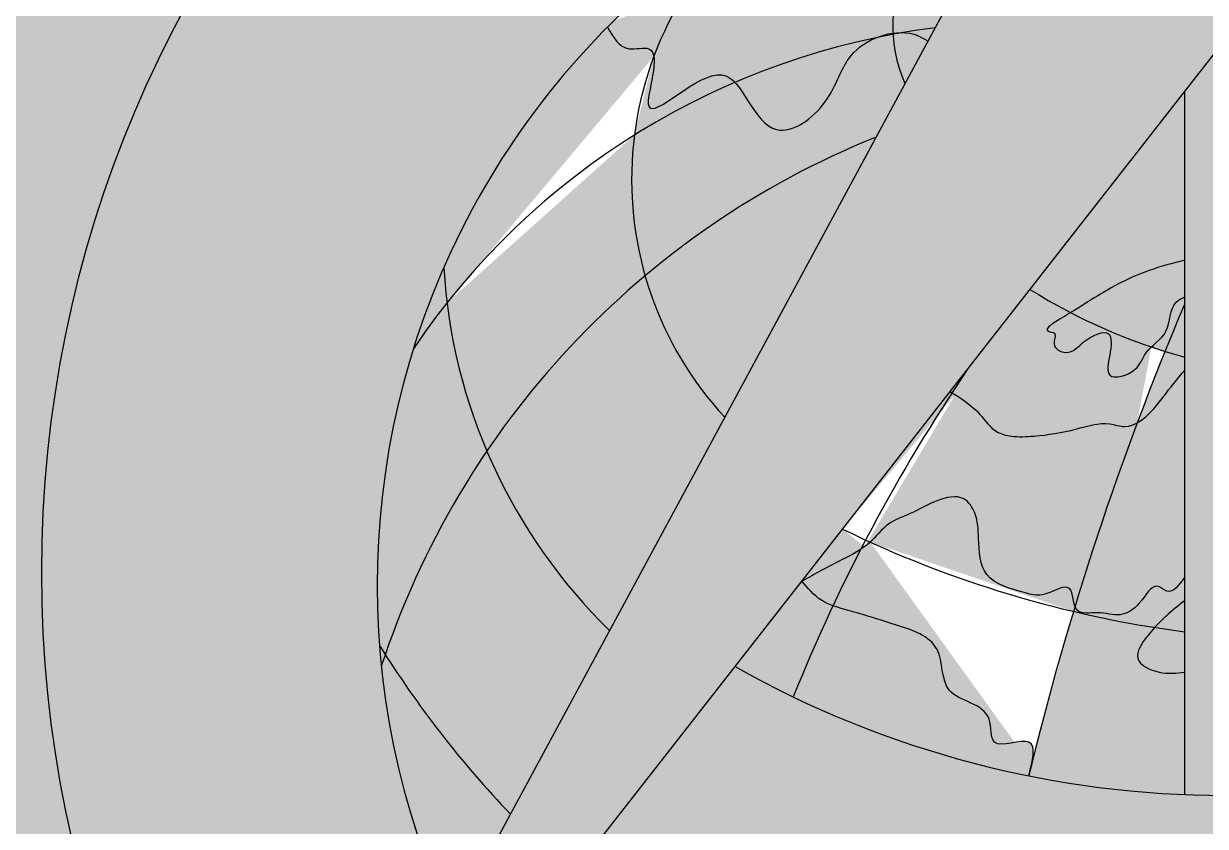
# Model space of a CAD drawing. Header units: millimetres. Extents: x -495 to 480, y 20 to 233.
# Drawn here: x 219.34 to 242.8, y 90.46 to 106.39 of the extents above; entities that cross this region are included whole.
import ezdxf

# ---------------------------------------------------------------- set-up
doc = ezdxf.new("R2010")
doc.units = ezdxf.units.MM

msp = doc.modelspace()

# ---------------------------------------------------------------- hatches: boundary and pattern name
at = {"true_color": 0xffc60a}
h = msp.add_hatch(color=40, dxfattribs=at)
h.dxf.hatch_style = 1
h.paths.add_polyline_path([(273.029, 106.173), (276.369, 107.782, 0.414214), (276.836, 109.117), (274.822, 113.298, 0.414214), (273.487, 113.765), (270.147, 112.157, -0.374844), (268.88, 112.505, 0.044099), (265.498, 116.746, -0.374844), (265.44, 118.059), (267.752, 120.957, 0.414214), (267.593, 122.363), (263.965, 125.256, 0.414214), (262.56, 125.098), (260.248, 122.199, -0.374844), (258.955, 121.964, 0.044099), (254.069, 124.317, -0.374844), (253.447, 125.475), (254.272, 129.089, 0.414214), (253.519, 130.287), (248.995, 131.319, 0.414214), (247.797, 130.567), (246.972, 126.953, -0.374844), (245.909, 126.179, 0.044099), (240.486, 126.179, -0.374844), (239.423, 126.953), (238.598, 130.567, 0.414214), (237.401, 131.319), (232.876, 130.287, 0.414214), (232.124, 129.089), (232.949, 125.475, -0.374844), (232.327, 124.317, 0.044099), (227.44, 121.964, -0.374844), (226.147, 122.199), (223.836, 125.098, 0.414214), (222.43, 125.256), (218.802, 122.363, 0.414214), (218.644, 120.957), (220.955, 118.059, -0.374844), (220.897, 116.746, 0.044099), (217.516, 112.505, -0.374844), (216.248, 112.157), (212.908, 113.765, 0.414214), (211.573, 113.298), (209.56, 109.117, 0.414214), (210.027, 107.782), (213.367, 106.173, -0.374844), (213.884, 104.965, 0.044099), (212.678, 99.678, -0.374844), (211.687, 98.813), (207.98, 98.813, 0.414214), (206.98, 97.813), (206.98, 93.173, 0.414214), (207.98, 92.173), (211.687, 92.173, -0.374844), (212.678, 91.308, 0.044099), (213.884, 86.021, -0.374844), (213.367, 84.813), (210.027, 83.204, 0.414214), (209.56, 81.869), (211.573, 77.688, 0.414214), (212.908, 77.221), (216.248, 78.829, -0.374844), (217.516, 78.481, 0.044099), (220.897, 74.24, -0.374844), (220.955, 72.927), (218.644, 70.029, 0.414214), (218.802, 68.623), (222.43, 65.73, 0.414214), (223.836, 65.888), (226.147, 68.787, -0.374844), (227.44, 69.022, 0.044099), (232.327, 66.669, -0.374844), (232.949, 65.511), (232.124, 61.897, 0.414214), (232.876, 60.699), (237.401, 59.667, 0.414214), (238.598, 60.419), (239.423, 64.033, -0.374844), (240.486, 64.807, 0.044099), (245.909, 64.807, -0.374844), (246.972, 64.033), (247.797, 60.419, 0.414214), (248.995, 59.667), (253.519, 60.699, 0.414214), (254.272, 61.897), (253.447, 65.511, -0.374844), (254.069, 66.669, 0.044099), (258.955, 69.022, -0.374844), (260.248, 68.787), (262.56, 65.888, 0.414214), (263.965, 65.73), (267.593, 68.623, 0.414214), (267.752, 70.029), (265.44, 72.927, -0.374844), (265.498, 74.24, 0.044099), (268.88, 78.481, -0.374844), (270.147, 78.829), (273.487, 77.221, 0.414214), (274.822, 77.688), (276.836, 81.869, 0.414214), (276.369, 83.204), (273.029, 84.813, -0.374844), (272.511, 86.021, 0.044099), (273.718, 91.308, -0.374844), (274.708, 92.173), (278.416, 92.173, 0.414214), (279.416, 93.173), (279.416, 97.813, 0.414214), (278.416, 98.813), (274.708, 98.813, -0.374844), (273.718, 99.678, 0.044099), (272.511, 104.965, -0.374844)])
h.paths.add_polyline_path([(266.698, 95.493, -1), (219.697, 95.493, -1)], flags=16)
h.paths.add_polyline_path([(259.514, 94.543), (260.234, 93.824, -0.012401), (259.368, 93, -0.06554), (258.263, 89.081), (262.239, 81.721), (257.526, 87.748, -0.244761), (244.001, 79.532), (244.001, 78.373, 0.373885), (245.108, 77.1), (251.734, 76.169, -0.373885), (252.841, 74.895), (252.841, 74.063), (233.554, 74.063), (233.554, 74.895, -0.373885), (234.661, 76.169), (241.287, 77.1, 0.373885), (242.394, 78.373), (242.394, 79.502, -0.246397), (228.511, 87.29), (224.156, 81.721), (227.85, 88.558, -0.504392), (239.863, 110.799), (240.607, 112.176, -0.170405), (242.05, 113.488, 0.172281), (241.287, 113.886), (234.661, 114.817, -0.373885), (233.554, 116.091), (233.554, 116.923), (252.841, 116.923), (252.841, 116.091, -0.373885), (251.734, 114.817), (245.108, 113.886, 0.172281), (244.345, 113.488, -0.170405), (245.788, 112.176), (246.641, 110.597, -0.376618)], flags=0)
h.paths.add_polyline_path([(256.51, 103.273, -0.089906), (256.438, 100.598, 0.090695), (252.093, 103.789, 0.081466), (251.859, 105.542, -0.083313)], flags=0)
h.paths.add_polyline_path([(234.62, 93.025, -0.092073), (239.449, 101.036, 0.061668), (242.003, 99.886, -0.004237), (242.394, 100.83), (242.394, 91.086, 0.020313), (244.001, 91.086), (244.001, 99.459, 0.080183), (247.631, 99.603, -0.074392), (249.355, 92.052, -0.193532)], flags=0)
h.paths.add_polyline_path([(253.971, 89.31, -0.098966), (252.935, 83.258, -0.063855), (247.985, 81.491, 0.059499), (249.309, 87.555, -0.114313), (238.44, 87.242, 0.022579), (237.786, 81.84, -0.063577), (232.988, 83.93, -0.048152), (233.442, 88.83, 0.223741)], flags=0)
h.paths.add_polyline_path([(242.056, 110.86, -1), (244.339, 110.86, -1)], flags=0)
edge = h.paths.add_edge_path(flags=0)
edge.add_spline(control_points=[(236.601, 106.205), (236.67, 106.214), (236.739, 106.218), (236.806, 106.215)], knot_values=[8.231423, 8.231423, 8.231423, 8.231423, 8.426548, 8.426548, 8.426548, 8.426548], degree=3, periodic=0)
edge.add_arc((239.277, 91.707), 14.716, 99.6677, 101.832)
edge.add_spline(control_points=[(236.26, 106.111), (236.091, 106.04), (235.589, 105.707), (235.435, 104.807), (234.305, 103.998), (233.798, 104.721), (233.557, 105.127), (233.463, 105.226)], knot_values=[3.947955, 3.947955, 3.947955, 3.947955, 4.451048, 5.588864, 6.692189, 7.498523, 7.905027, 7.905027, 7.905027, 7.905027], degree=3, periodic=0)
edge.add_arc((239.277, 91.707), 14.716, 113.2712, 122.0554)
edge.add_arc((238.369, 103.3), 6.958, 172.7342, 195.9744)
edge.add_arc((242.644, 88.328), 17.05, 130.0234, 145.8343)
edge.add_arc((238.62, 102.191), 10.956, 187.0288, 203.037, ccw=False)
edge.add_arc((239.277, 91.707), 14.716, 122.0554, 141.5907, ccw=False)
edge.add_arc((238.369, 103.3), 6.958, 159.4327, 172.7342, ccw=False)
edge.add_spline(control_points=[(231, 106.257), (231.097, 106.091), (231.269, 105.798), (231.761, 105.961), (231.842, 105.819), (231.854, 105.744)], knot_values=[0, 0, 0, 0, 0.513137, 0.902149, 1.145701, 1.145701, 1.145701, 1.145701], degree=3, periodic=0)
edge.add_arc((238.369, 103.3), 6.958, 148.2638, 159.4327, ccw=False)
edge.add_arc((237.402, 91.218), 16.502, 91.6156, 107.4579, ccw=False)
edge.add_arc((239.471, 106.357), 2.874, 151.8378, 183.0342)
at = {"true_color": 0xde0000}
h = msp.add_hatch(color=12, dxfattribs=at)
h.dxf.hatch_style = 1
h.paths.add_polyline_path([(252.841, 116.923), (252.841, 116.091, -0.373885), (251.734, 114.817), (245.108, 113.886, 0.172281), (244.345, 113.488, -0.170405), (245.788, 112.176), (246.641, 110.597, -0.376618), (259.514, 94.543), (260.234, 93.824, -0.012401), (259.368, 93, -0.06554), (258.263, 89.081), (262.239, 81.721, 0.157837), (266.698, 95.493, 0.295133)])
h.paths.add_polyline_path([(233.554, 116.923), (252.841, 116.923, 0.214635)])
h.paths.add_polyline_path([(239.863, 110.799), (240.607, 112.176, -0.170405), (242.05, 113.488, 0.172281), (241.287, 113.886), (234.661, 114.817, -0.373885), (233.554, 116.091), (233.554, 116.923, 0.295133), (219.697, 95.493, 0.157837), (224.156, 81.721), (227.85, 88.558, -0.504392)])
h.paths.add_polyline_path([(228.511, 87.29), (224.156, 81.721, 0.131185), (233.554, 74.063), (233.554, 74.895, -0.373885), (234.661, 76.169), (241.287, 77.1, 0.373885), (242.394, 78.373), (242.394, 79.502, -0.246397)])
h.paths.add_polyline_path([(262.239, 81.721), (257.526, 87.748, -0.244761), (244.001, 79.532), (244.001, 78.373, 0.373885), (245.108, 77.1), (251.734, 76.169, -0.373885), (252.841, 74.895), (252.841, 74.063, 0.131185)])
h.paths.add_polyline_path([(252.841, 74.063), (233.554, 74.063, 0.214635)])
at = {"true_color": 0xffc60a}
h = msp.add_hatch(color=40, dxfattribs=at)
h.dxf.hatch_style = 1
h.paths.add_polyline_path([(242.056, 110.86, 1), (244.339, 110.86, 1)], flags=0)
h.paths.add_polyline_path([(252.841, 116.091), (252.841, 116.923), (233.554, 116.923), (233.554, 116.091, 0.373885), (234.661, 114.817), (241.287, 113.886, -0.172281), (242.05, 113.488, -0.202915), (244.345, 113.488, -0.172281), (245.108, 113.886), (251.734, 114.817, 0.373885)])
h.paths.add_polyline_path([(243.198, 106.071), (262.239, 81.721), (245.788, 112.176, -0.124454), (246.142, 110.777, -1), (240.254, 110.777, -0.124454), (240.607, 112.176), (224.156, 81.721)])
h.paths.add_polyline_path([(246.142, 110.777, 1), (240.254, 110.777, 1)])
h.paths.add_polyline_path([(242.056, 110.86, -1), (244.339, 110.86, -1)], flags=16)
h.paths.add_polyline_path([(244.339, 110.86, 1), (242.056, 110.86, 1)], flags=16)
h.paths.add_polyline_path([(255.603, 90.207), (252.928, 93.627, -0.262833), (233.467, 93.627), (230.792, 90.207, 0.277248)], flags=17)
h.paths.add_polyline_path([(244.001, 105.043), (243.198, 106.071), (242.394, 105.043), (242.394, 91.086, 0.020313), (244.001, 91.086)], flags=17)
h.paths.add_polyline_path([(244.001, 86.78, -0.016683), (242.394, 86.78), (242.394, 78.373, -0.373885), (241.287, 77.1), (234.661, 76.169, 0.373885), (233.554, 74.895), (233.554, 74.063), (252.841, 74.063), (252.841, 74.895, 0.373885), (251.734, 76.169), (245.108, 77.1, -0.373885), (244.001, 78.373)])
h.paths.add_polyline_path([(260.234, 93.824), (257.191, 96.866, -0.035721), (255.057, 95.017), (257.12, 91.197, 0.042344)], flags=17)
at = {"true_color": 0xffcd9a}
h = msp.add_hatch(color=31, dxfattribs=at)
h.dxf.hatch_style = 1
edge = h.paths.add_edge_path()
edge.add_spline(control_points=[(230.933, 106.323), (231.047, 106.123), (231.233, 105.794), (231.762, 105.961), (231.841, 105.817), (231.853, 105.741)], knot_values=[0, 0, 0, 0, 0.606793, 0.995804, 1.239996, 1.239996, 1.239996, 1.239996], degree=3, periodic=0)
edge.add_arc((238.369, 103.3), 6.958, 148.2638, 159.458, ccw=False)
edge.add_arc((237.402, 91.218), 16.502, 107.4579, 112.5774)
edge.add_arc((242.076, 95.239), 15.717, 134.4655, 135.1504)
edge = h.paths.add_edge_path()
edge.add_arc((242.076, 95.239), 15.717, 120.7785, 134.4655)
edge.add_arc((237.402, 91.218), 16.502, 107.4579, 112.5774, ccw=False)
edge.add_arc((238.369, 103.3), 6.958, 128.5483, 148.2638, ccw=False)
edge = h.paths.add_edge_path()
edge.add_line((238.995, 109.191), (239.049, 109.29))
edge.add_arc((235.55, 92.263), 17.383, 78.3887, 89.2027)
edge.add_arc((242.076, 95.239), 15.717, 113.5669, 120.7785)
edge.add_arc((238.369, 103.3), 6.958, 128.5483, 148.2638)
edge.add_arc((237.402, 91.218), 16.502, 91.6156, 107.4579, ccw=False)
edge.add_arc((239.471, 106.357), 2.874, 99.5231, 151.8378, ccw=False)
edge = h.paths.add_edge_path()
edge.add_spline(control_points=[(236.26, 106.111), (236.369, 106.133), (236.485, 106.156), (236.602, 106.178)], knot_values=[7.998687, 7.998687, 7.998687, 7.998687, 8.325079, 8.325079, 8.325079, 8.325079], degree=3, periodic=0)
edge.add_arc((239.471, 106.357), 2.874, 151.8378, 183.5656, ccw=False)
edge.add_arc((237.402, 91.218), 16.502, 91.6156, 107.4579)
edge.add_arc((238.369, 103.3), 6.958, 148.2638, 159.458)
edge.add_spline(control_points=[(231.853, 105.741), (231.899, 105.463), (231.347, 103.935), (232.898, 105.637), (233.388, 105.306), (233.463, 105.226)], knot_values=[1.239996, 1.239996, 1.239996, 1.239996, 2.135665, 3.715074, 4.041542, 4.041542, 4.041542, 4.041542], degree=3, periodic=0)
edge.add_arc((239.277, 91.707), 14.716, 101.832, 113.2716, ccw=False)
edge = h.paths.add_edge_path()
edge.add_spline(control_points=[(233.463, 105.226), (233.557, 105.126), (233.798, 104.721), (234.305, 103.998), (235.435, 104.807), (235.589, 105.707), (236.091, 106.04), (236.26, 106.111)], knot_values=[4.041542, 4.041542, 4.041542, 4.041542, 4.448115, 5.254449, 6.357774, 7.49559, 7.998687, 7.998687, 7.998687, 7.998687], degree=3, periodic=0)
edge.add_arc((239.277, 91.707), 14.716, 101.832, 113.2716)
edge = h.paths.add_edge_path()
edge.add_spline(control_points=[(236.806, 106.215), (236.906, 106.21), (237.08, 106.174), (237.229, 106.084), (237.295, 106.044)], knot_values=[8.520202, 8.520202, 8.520202, 8.520202, 8.809855, 9.040201, 9.040201, 9.040201, 9.040201], degree=3, periodic=0)
edge.add_line((237.295, 106.044), (237.438, 106.308))
edge.add_arc((239.277, 91.707), 14.716, 97.1819, 99.6677)
edge = h.paths.add_edge_path()
edge.add_spline(control_points=[(236.602, 106.178), (236.67, 106.191), (236.741, 106.203), (236.806, 106.215)], knot_values=[8.325079, 8.325079, 8.325079, 8.325079, 8.520202, 8.520202, 8.520202, 8.520202], degree=3, periodic=0)
edge.add_arc((239.277, 91.707), 14.716, 97.1819, 99.6677, ccw=False)
edge.add_line((237.438, 106.308), (238.19, 107.701))
edge.add_arc((237.402, 91.218), 16.502, 87.2629, 91.6156)
edge.add_arc((239.471, 106.357), 2.874, 151.8378, 183.5656)
edge = h.paths.add_edge_path(flags=17)
edge.add_arc((239.471, 106.357), 2.874, 99.5231, 151.8378)
edge.add_arc((237.402, 91.218), 16.502, 87.2629, 91.6156, ccw=False)
edge.add_line((238.19, 107.701), (238.995, 109.191))
edge = h.paths.add_edge_path()
edge.add_arc((242.076, 95.239), 15.717, 98.0912, 113.5669)
edge.add_arc((235.55, 92.263), 17.383, 78.3887, 89.2027, ccw=False)
edge.add_line((239.049, 109.29), (239.863, 110.799))
at = {"true_color": 0x88cfef}
h = msp.add_hatch(color=141, dxfattribs=at)
h.dxf.hatch_style = 1
h.paths.add_polyline_path([(227.746, 100.85, -0.016057), (227.682, 101.551, 0.027417), (227.078, 99.938, -0.019212)])
edge = h.paths.add_edge_path()
edge.add_spline(control_points=[(237.295, 106.044), (237.229, 106.084), (237.08, 106.174), (236.906, 106.21), (236.806, 106.215)], knot_values=[8.520202, 8.520202, 8.520202, 8.520202, 8.750548, 9.040201, 9.040201, 9.040201, 9.040201], degree=3, periodic=0)
edge.add_arc((239.277, 91.707), 14.716, 99.6677, 100.4739)
edge.add_arc((239.471, 106.357), 2.874, 183.5656, 203.7233)
edge.add_line((236.839, 105.201), (237.295, 106.044))
edge = h.paths.add_edge_path()
edge.add_arc((239.277, 91.707), 14.716, 100.4739, 101.832)
edge.add_spline(control_points=[(236.26, 106.111), (236.091, 106.04), (235.589, 105.707), (235.435, 104.807), (234.305, 103.998), (233.798, 104.721), (233.557, 105.126), (233.463, 105.226)], knot_values=[4.041542, 4.041542, 4.041542, 4.041542, 4.544639, 5.682455, 6.785779, 7.592114, 7.998687, 7.998687, 7.998687, 7.998687], degree=3, periodic=0)
edge.add_arc((239.277, 91.707), 14.716, 113.2716, 122.0554)
edge.add_arc((238.369, 103.3), 6.958, 172.7342, 195.9744)
edge.add_arc((242.644, 88.328), 17.05, 111.9667, 130.0234, ccw=False)
edge.add_line((236.267, 104.14), (236.839, 105.201))
edge.add_arc((239.471, 106.357), 2.874, 183.5656, 203.7233, ccw=False)
h.paths.add_polyline_path([(236.267, 104.14, 0.078951), (231.68, 101.385, 0.117415), (233.261, 98.575)])
edge = h.paths.add_edge_path(flags=17)
edge.add_spline(control_points=[(233.463, 105.226), (233.388, 105.306), (232.898, 105.637), (231.347, 103.935), (231.899, 105.463), (231.853, 105.741)], knot_values=[1.239996, 1.239996, 1.239996, 1.239996, 1.566464, 3.145873, 4.041542, 4.041542, 4.041542, 4.041542], degree=3, periodic=0)
edge.add_arc((238.369, 103.3), 6.958, 159.458, 172.7342)
edge.add_arc((239.277, 91.707), 14.716, 113.2716, 122.0554, ccw=False)
edge = h.paths.add_edge_path()
edge.add_spline(control_points=[(231.853, 105.741), (231.841, 105.817), (231.762, 105.961), (231.233, 105.794), (231.047, 106.123), (230.933, 106.323)], knot_values=[0, 0, 0, 0, 0.244192, 0.633203, 1.239996, 1.239996, 1.239996, 1.239996], degree=3, periodic=0)
edge.add_arc((242.076, 95.239), 15.717, 135.1504, 156.3218)
edge.add_arc((238.62, 102.191), 10.956, 183.3492, 187.0288)
edge.add_arc((239.277, 91.707), 14.716, 122.0554, 141.5907, ccw=False)
edge.add_arc((238.369, 103.3), 6.958, 159.458, 172.7342, ccw=False)
h.paths.add_polyline_path([(231.467, 104.18, 0.085446), (227.746, 100.85, 0.069963), (228.537, 97.903, -0.069098), (231.68, 101.385, -0.101754)])
h.paths.add_polyline_path([(231.68, 101.385, 0.069098), (228.537, 97.903, 0.099425), (230.974, 94.343), (233.261, 98.575, -0.117415)])
h.paths.add_polyline_path([(228.537, 97.903, 0.07008), (226.441, 93.634, 0.084387), (227.85, 88.558), (230.974, 94.343, -0.099425)])
h.paths.add_polyline_path([(227.746, 100.85, 0.019212), (227.078, 99.938, 0.101829), (226.441, 93.634, -0.07008), (228.537, 97.903, -0.069963)])
h = msp.add_hatch(color=141, dxfattribs=at)
h.dxf.hatch_style = 1
edge = h.paths.add_edge_path()
edge.add_spline(control_points=[(240.13, 100.653), (240.344, 100.783), (240.578, 100.937), (241.142, 101.272), (241.727, 101.522), (242.156, 101.634), (242.394, 101.696)], knot_values=[0, 0, 0, 0, 0.603768, 1.22422, 1.810348, 2.545489, 2.545489, 2.545489, 2.545489], degree=3, periodic=0)
edge.add_line((242.394, 101.696), (242.394, 105.043))
edge.add_line((242.394, 105.043), (239.322, 101.115))
edge.add_arc((245.372, 110.776), 11.399, 237.9438, 242.6246)
edge = h.paths.add_edge_path()
edge.add_spline(control_points=[(241.734, 99.973), (241.693, 99.934), (241.567, 99.802), (241.471, 99.457), (240.786, 99.269), (240.917, 99.818), (240.982, 100.384), (240.37, 100.125), (240.131, 99.772), (239.719, 99.975), (239.885, 100.261), (239.507, 100.285), (239.885, 100.505), (240.092, 100.63), (240.13, 100.653)], knot_values=[2.545489, 2.545489, 2.545489, 2.545489, 2.712205, 3.096929, 3.615843, 4.013257, 4.437088, 4.91996, 5.368691, 5.653462, 5.867949, 5.993585, 6.426443, 6.534905, 6.534905, 6.534905, 6.534905], degree=3, periodic=0)
edge.add_arc((245.372, 110.776), 11.399, 237.9438, 242.6246, ccw=False)
edge.add_line((239.322, 101.115), (237.737, 99.088))
edge.add_arc((237.738, 99.049), 0.0391, 24.1358, 90.9516, ccw=False)
edge.add_spline(control_points=[(237.773, 99.065), (237.973, 98.94), (238.304, 98.726), (238.583, 98.28), (239, 98.18), (239.533, 98.203), (240.179, 98.305), (240.782, 98.511), (241.193, 98.363), (241.371, 98.42), (241.45, 98.463)], knot_values=[0.042819, 0.042819, 0.042819, 0.042819, 0.745436, 1.221771, 1.527378, 1.972308, 2.822878, 3.504252, 3.801018, 4.064328, 4.064328, 4.064328, 4.064328], degree=3, periodic=0)
edge.add_arc((297.89, 77.31), 60.274, 158.00345, 159.4547, ccw=False)
edge.add_arc((245.372, 110.776), 11.399, 251.3893, 252.8117, ccw=False)
edge = h.paths.add_edge_path()
edge.add_spline(control_points=[(241.45, 98.463), (241.56, 98.524), (241.757, 98.703), (242.029, 99.067), (242.248, 99.334), (242.394, 99.512)], knot_values=[4.064328, 4.064328, 4.064328, 4.064328, 4.433212, 4.776541, 5.461343, 5.461343, 5.461343, 5.461343], degree=3, periodic=0)
edge.add_line((242.394, 99.512), (242.394, 99.773))
edge.add_arc((245.372, 110.776), 11.399, 252.8117, 254.8563, ccw=False)
edge.add_arc((297.89, 77.31), 60.274, 158.00345, 159.4547)
edge = h.paths.add_edge_path()
edge.add_arc((297.89, 77.31), 60.274, 157.03234, 158.00345)
edge.add_arc((245.372, 110.776), 11.399, 252.8117, 254.8563)
edge.add_line((242.394, 99.773), (242.394, 100.83))
edge = h.paths.add_edge_path()
edge.add_spline(control_points=[(242.394, 100.966), (242.333, 100.936), (242.08, 100.813), (242.132, 100.289), (241.838, 100.071), (241.734, 99.973)], knot_values=[6.534905, 6.534905, 6.534905, 6.534905, 6.731014, 7.343332, 7.766646, 7.766646, 7.766646, 7.766646], degree=3, periodic=0)
edge.add_arc((245.372, 110.776), 11.399, 251.3893, 252.8117)
edge.add_arc((297.89, 77.31), 60.274, 157.03234, 158.00345, ccw=False)
edge.add_line((242.394, 100.83), (242.394, 100.966))
at = {"true_color": 0xffcd9a}
h = msp.add_hatch(color=31, dxfattribs=at)
h.dxf.hatch_style = 1
edge = h.paths.add_edge_path()
edge.add_spline(control_points=[(241.734, 99.973), (241.838, 100.071), (242.132, 100.289), (242.08, 100.813), (242.333, 100.936), (242.394, 100.966)], knot_values=[6.534905, 6.534905, 6.534905, 6.534905, 6.95822, 7.570537, 7.766646, 7.766646, 7.766646, 7.766646], degree=3, periodic=0)
edge.add_line((242.394, 100.966), (242.394, 101.696))
edge.add_spline(control_points=[(242.394, 101.696), (242.156, 101.634), (241.727, 101.522), (241.142, 101.272), (240.578, 100.937), (240.344, 100.783), (240.13, 100.653)], knot_values=[0, 0, 0, 0, 0.735141, 1.321269, 1.941721, 2.545489, 2.545489, 2.545489, 2.545489], degree=3, periodic=0)
edge.add_arc((245.372, 110.776), 11.399, 242.6246, 251.3893)
edge = h.paths.add_edge_path()
edge.add_spline(control_points=[(240.13, 100.653), (240.092, 100.63), (239.885, 100.505), (239.507, 100.285), (239.885, 100.261), (239.719, 99.975), (240.131, 99.772), (240.37, 100.125), (240.982, 100.384), (240.917, 99.818), (240.786, 99.269), (241.471, 99.457), (241.567, 99.802), (241.693, 99.934), (241.734, 99.973)], knot_values=[2.545489, 2.545489, 2.545489, 2.545489, 2.653951, 3.086809, 3.212446, 3.426933, 3.711704, 4.160434, 4.643307, 5.067138, 5.464552, 5.983466, 6.36819, 6.534905, 6.534905, 6.534905, 6.534905], degree=3, periodic=0)
edge.add_arc((245.372, 110.776), 11.399, 242.6246, 251.3893, ccw=False)
edge = h.paths.add_edge_path()
edge.add_spline(control_points=[(241.45, 98.463), (241.371, 98.42), (241.193, 98.363), (240.782, 98.511), (240.179, 98.305), (239.533, 98.203), (239, 98.18), (238.583, 98.28), (238.318, 98.703), (238.015, 98.912), (237.837, 99.025)], knot_values=[0.117484, 0.117484, 0.117484, 0.117484, 0.380795, 0.677561, 1.358935, 2.209505, 2.654435, 2.960042, 3.436376, 4.064328, 4.064328, 4.064328, 4.064328], degree=3, periodic=0)
edge.add_arc((251.135, 89.054), 16.621, 143.1366, 155.2715)
edge.add_arc((235.29, 97.02), 1.259, 306.416, 313.0269)
edge.add_spline(control_points=[(236.15, 96.099), (236.276, 96.218), (236.478, 96.492), (236.995, 96.667), (237.424, 96.931), (237.997, 97.072), (238.287, 96.627), (238.301, 96.112), (238.345, 95.314), (239.08, 95.135), (239.616, 94.98), (240.171, 95.389), (240.171, 94.941), (240.216, 94.822)], knot_values=[2.431279, 2.431279, 2.431279, 2.431279, 2.950502, 3.416657, 4.007945, 4.54322, 4.896511, 5.410356, 6.138995, 6.994755, 7.321556, 7.882753, 8.248677, 8.248677, 8.248677, 8.248677], degree=3, periodic=0)
edge.add_arc((297.89, 77.31), 60.274, 159.4547, 163.10984, ccw=False)
edge = h.paths.add_edge_path()
edge.add_spline(control_points=[(242.394, 94.935), (242.195, 94.776), (241.997, 94.617), (241.801, 94.405)], knot_values=[0, 0, 0, 0, 0.814765, 0.814765, 0.814765, 0.814765], degree=3, periodic=0)
edge.add_arc((245.239, 116.138), 22.004, 261.0111, 262.5714)
edge.add_line((242.394, 94.319), (242.394, 94.935))
edge = h.paths.add_edge_path()
edge.add_spline(control_points=[(241.801, 94.405), (241.752, 94.351), (241.588, 94.161), (241.306, 93.748), (241.909, 93.458), (242.233, 93.497), (242.394, 93.517)], knot_values=[0.814765, 0.814765, 0.814765, 0.814765, 1.019943, 1.499835, 2.008543, 2.513853, 2.513853, 2.513853, 2.513853], degree=3, periodic=0)
edge.add_line((242.394, 93.517), (242.394, 94.319))
edge.add_arc((245.239, 116.138), 22.004, 261.0111, 262.5714, ccw=False)
edge = h.paths.add_edge_path()
edge.add_spline(control_points=[(239.35, 91.663), (239.399, 91.886), (239.442, 92.329), (238.477, 91.884), (238.637, 92.895), (237.495, 92.94), (237.656, 94.142), (236.606, 94.471), (235.928, 94.688), (235.491, 94.804), (235.384, 94.845)], knot_values=[0.153541, 0.153541, 0.153541, 0.153541, 0.669187, 1.349838, 1.820694, 2.797636, 3.640715, 4.605399, 5.581277, 5.923919, 5.923919, 5.923919, 5.923919], degree=3, periodic=0)
edge.add_arc((258.602, 84.029), 25.613, 155.0208, 159.4374)
edge.add_arc((243.198, 110.86), 19.79, 244.3143, 258.6402)
edge.add_arc((297.89, 77.31), 60.274, 166.22408, 166.42504, ccw=False)
edge = h.paths.add_edge_path()
edge.add_spline(control_points=[(235.384, 94.845), (235.309, 94.874), (235.077, 94.983), (234.91, 95.185), (234.794, 95.325)], knot_values=[5.923919, 5.923919, 5.923919, 5.923919, 6.163843, 6.694578, 6.694578, 6.694578, 6.694578], degree=3, periodic=0)
edge.add_line((234.794, 95.325), (233.467, 93.627))
edge.add_arc((243.198, 110.86), 19.79, 240.5477, 244.3143)
edge.add_arc((258.602, 84.029), 25.613, 155.0208, 159.4374, ccw=False)
edge = h.paths.add_edge_path()
edge.add_spline(control_points=[(234.794, 95.325), (235.059, 95.468), (235.431, 95.668), (235.815, 95.862), (235.919, 95.926)], knot_values=[8.53816, 8.53816, 8.53816, 8.53816, 9.444014, 9.811356, 9.811356, 9.811356, 9.811356], degree=3, periodic=0)
edge.add_arc((235.023, 97.382), 1.71, 301.6017, 306.4134)
edge.add_arc((235.401, 95.66), 0.725, 28.5231, 73.9194)
edge.add_line((235.602, 96.357), (234.794, 95.325))
edge = h.paths.add_edge_path()
edge.add_spline(control_points=[(237.837, 99.025), (237.804, 99.046), (237.77, 99.067), (237.737, 99.088)], knot_values=[0, 0, 0, 0, 0.117484, 0.117484, 0.117484, 0.117484], degree=3, periodic=0)
edge.add_line((237.737, 99.088), (235.602, 96.357))
edge.add_arc((235.401, 95.66), 0.725, 28.5231, 73.9194, ccw=False)
edge.add_arc((251.135, 89.054), 16.621, 143.1366, 155.2715, ccw=False)
h.paths.add_polyline_path([(242.018, 94.62), (242.016, 94.618), (242.015, 94.617)], flags=17)
h.paths.add_polyline_path([(241.874, 94.482), (241.873, 94.481), (241.872, 94.48)], flags=17)
h.paths.add_polyline_path([(241.879, 94.487), (241.878, 94.485), (241.877, 94.484)], flags=17)
h.paths.add_polyline_path([(241.87, 94.477), (241.869, 94.476), (241.868, 94.475)], flags=17)
h.paths.add_polyline_path([(241.884, 94.491), (241.883, 94.49), (241.881, 94.489)], flags=17)
h.paths.add_polyline_path([(241.865, 94.472), (241.864, 94.471), (241.863, 94.47)], flags=17)
h.paths.add_polyline_path([(241.888, 94.496), (241.887, 94.495), (241.886, 94.494)], flags=17)
h.paths.add_polyline_path([(241.861, 94.468), (241.86, 94.467), (241.858, 94.465)], flags=17)
h.paths.add_polyline_path([(241.893, 94.5), (241.892, 94.499), (241.891, 94.498)], flags=17)
h.paths.add_polyline_path([(241.856, 94.463), (241.855, 94.462), (241.854, 94.461)], flags=17)
h.paths.add_polyline_path([(241.898, 94.505), (241.896, 94.504), (241.895, 94.503)], flags=17)
h.paths.add_polyline_path([(241.851, 94.458), (241.85, 94.457), (241.849, 94.456)], flags=17)
h.paths.add_polyline_path([(241.902, 94.51), (241.901, 94.509), (241.9, 94.507)], flags=17)
h.paths.add_polyline_path([(241.847, 94.453), (241.846, 94.452), (241.845, 94.451)], flags=17)
h.paths.add_polyline_path([(241.907, 94.514), (241.906, 94.513), (241.904, 94.512)], flags=17)
h.paths.add_polyline_path([(241.842, 94.449), (241.841, 94.447), (241.84, 94.446)], flags=17)
h.paths.add_polyline_path([(241.911, 94.519), (241.91, 94.518), (241.909, 94.517)], flags=17)
h.paths.add_polyline_path([(241.838, 94.444), (241.837, 94.443), (241.835, 94.441)], flags=17)
h.paths.add_polyline_path([(241.916, 94.523), (241.915, 94.522), (241.914, 94.521)], flags=17)
h.paths.add_polyline_path([(241.833, 94.439), (241.832, 94.438), (241.831, 94.437)], flags=17)
h.paths.add_polyline_path([(241.921, 94.528), (241.919, 94.527), (241.918, 94.526)], flags=17)
h.paths.add_polyline_path([(241.828, 94.434), (241.827, 94.433), (241.826, 94.432)], flags=17)
h.paths.add_polyline_path([(241.925, 94.532), (241.924, 94.531), (241.923, 94.53)], flags=17)
h.paths.add_polyline_path([(241.824, 94.429), (241.823, 94.428), (241.822, 94.427)], flags=17)
h.paths.add_polyline_path([(241.93, 94.537), (241.929, 94.536), (241.928, 94.535)], flags=16)
h.paths.add_polyline_path([(241.819, 94.424), (241.818, 94.423), (241.817, 94.422)], flags=17)
h.paths.add_polyline_path([(241.934, 94.541), (241.933, 94.54), (241.932, 94.539)], flags=17)
h.paths.add_polyline_path([(241.815, 94.419), (241.814, 94.418), (241.812, 94.417)], flags=17)
h.paths.add_polyline_path([(241.939, 94.546), (241.938, 94.545), (241.937, 94.544)], flags=17)
h.paths.add_polyline_path([(241.81, 94.415), (241.809, 94.413), (241.808, 94.412)], flags=17)
h.paths.add_polyline_path([(241.944, 94.55), (241.943, 94.549), (241.941, 94.548)], flags=17)
h.paths.add_polyline_path([(241.806, 94.41), (241.804, 94.408), (241.803, 94.407)], flags=17)
h.paths.add_polyline_path([(241.948, 94.555), (241.947, 94.554), (241.946, 94.552)], flags=17)
edge = h.paths.add_edge_path()
edge.add_line((240.216, 94.822), (240.219, 94.814))
edge.add_line((240.219, 94.814), (240.232, 94.785))
edge.add_line((240.232, 94.785), (240.249, 94.759))
edge.add_line((240.249, 94.759), (240.269, 94.737))
edge.add_line((240.269, 94.737), (240.292, 94.72))
edge.add_line((240.292, 94.72), (240.318, 94.708))
edge.add_line((240.318, 94.708), (240.346, 94.699))
edge.add_line((240.346, 94.699), (240.377, 94.693))
edge.add_line((240.377, 94.693), (240.41, 94.69))
edge.add_line((240.41, 94.69), (240.444, 94.688))
edge.add_line((240.444, 94.688), (240.48, 94.689))
edge.add_line((240.48, 94.689), (240.516, 94.69))
edge.add_line((240.516, 94.69), (240.554, 94.692))
edge.add_line((240.554, 94.692), (240.591, 94.694))
edge.add_line((240.591, 94.694), (240.628, 94.695))
edge.add_line((240.628, 94.695), (240.665, 94.695))
edge.add_line((240.665, 94.695), (240.701, 94.694))
edge.add_line((240.701, 94.694), (240.737, 94.691))
edge.add_line((240.737, 94.691), (240.772, 94.688))
edge.add_line((240.772, 94.688), (240.806, 94.683))
edge.add_line((240.806, 94.683), (240.839, 94.678))
edge.add_line((240.839, 94.678), (240.872, 94.673))
edge.add_line((240.872, 94.673), (240.905, 94.669))
edge.add_line((240.905, 94.669), (240.937, 94.664))
edge.add_line((240.937, 94.664), (240.968, 94.66))
edge.add_line((240.968, 94.66), (241, 94.657))
edge.add_line((241, 94.657), (241.031, 94.655))
edge.add_line((241.031, 94.655), (241.061, 94.654))
edge.add_line((241.061, 94.654), (241.092, 94.655))
edge.add_line((241.092, 94.655), (241.122, 94.658))
edge.add_line((241.122, 94.658), (241.152, 94.663))
edge.add_line((241.152, 94.663), (241.182, 94.671))
edge.add_line((241.182, 94.671), (241.211, 94.68))
edge.add_line((241.211, 94.68), (241.241, 94.691))
edge.add_line((241.241, 94.691), (241.27, 94.704))
edge.add_line((241.27, 94.704), (241.298, 94.72))
edge.add_line((241.298, 94.72), (241.327, 94.737))
edge.add_line((241.327, 94.737), (241.355, 94.756))
edge.add_line((241.355, 94.756), (241.382, 94.777))
edge.add_line((241.382, 94.777), (241.409, 94.8))
edge.add_line((241.409, 94.8), (241.436, 94.825))
edge.add_line((241.436, 94.825), (241.462, 94.851))
edge.add_line((241.462, 94.851), (241.488, 94.88))
edge.add_line((241.488, 94.88), (241.513, 94.91))
edge.add_line((241.513, 94.91), (241.538, 94.942))
edge.add_line((241.538, 94.942), (241.562, 94.974))
edge.add_line((241.562, 94.974), (241.586, 95.007))
edge.add_line((241.586, 95.007), (241.61, 95.039))
edge.add_line((241.61, 95.039), (241.634, 95.07))
edge.add_line((241.634, 95.07), (241.658, 95.1))
edge.add_line((241.658, 95.1), (241.682, 95.128))
edge.add_line((241.682, 95.128), (241.706, 95.154))
edge.add_line((241.706, 95.154), (241.73, 95.176))
edge.add_line((241.73, 95.176), (241.755, 95.194))
edge.add_line((241.755, 95.194), (241.78, 95.208))
edge.add_line((241.78, 95.208), (241.805, 95.218))
edge.add_line((241.805, 95.218), (241.832, 95.222))
edge.add_line((241.832, 95.222), (241.859, 95.22))
edge.add_line((241.859, 95.22), (241.887, 95.212))
edge.add_line((241.887, 95.212), (241.915, 95.197))
edge.add_line((241.915, 95.197), (241.944, 95.18))
edge.add_line((241.944, 95.18), (241.973, 95.161))
edge.add_line((241.973, 95.161), (242.003, 95.144))
edge.add_line((242.003, 95.144), (242.032, 95.13))
edge.add_line((242.032, 95.13), (242.06, 95.122))
edge.add_line((242.06, 95.122), (242.088, 95.12))
edge.add_line((242.088, 95.12), (242.115, 95.124))
edge.add_line((242.115, 95.124), (242.142, 95.133))
edge.add_line((242.142, 95.133), (242.169, 95.146))
edge.add_line((242.169, 95.146), (242.195, 95.164))
edge.add_line((242.195, 95.164), (242.22, 95.186))
edge.add_line((242.22, 95.186), (242.246, 95.211))
edge.add_line((242.246, 95.211), (242.271, 95.239))
edge.add_line((242.271, 95.239), (242.296, 95.27))
edge.add_line((242.296, 95.27), (242.32, 95.302))
edge.add_line((242.32, 95.302), (242.345, 95.336))
edge.add_line((242.345, 95.336), (242.37, 95.37))
edge.add_line((242.37, 95.37), (242.394, 95.405))
edge.add_line((242.394, 95.405), (242.394, 99.512))
edge.add_line((242.394, 99.512), (242.391, 99.507))
edge.add_line((242.391, 99.507), (242.387, 99.503))
edge.add_line((242.387, 99.503), (242.384, 99.499))
edge.add_line((242.384, 99.499), (242.38, 99.495))
edge.add_line((242.38, 99.495), (242.377, 99.49))
edge.add_line((242.377, 99.49), (242.373, 99.486))
edge.add_line((242.373, 99.486), (242.37, 99.482))
edge.add_line((242.37, 99.482), (242.366, 99.478))
edge.add_line((242.366, 99.478), (242.363, 99.473))
edge.add_line((242.363, 99.473), (242.359, 99.469))
edge.add_line((242.359, 99.469), (242.356, 99.465))
edge.add_line((242.356, 99.465), (242.352, 99.461))
edge.add_line((242.352, 99.461), (242.349, 99.456))
edge.add_line((242.349, 99.456), (242.345, 99.452))
edge.add_line((242.345, 99.452), (242.342, 99.448))
edge.add_line((242.342, 99.448), (242.338, 99.444))
edge.add_line((242.338, 99.444), (242.335, 99.439))
edge.add_line((242.335, 99.439), (242.331, 99.435))
edge.add_line((242.331, 99.435), (242.328, 99.431))
edge.add_line((242.328, 99.431), (242.324, 99.427))
edge.add_line((242.324, 99.427), (242.321, 99.422))
edge.add_line((242.321, 99.422), (242.317, 99.418))
edge.add_line((242.317, 99.418), (242.314, 99.414))
edge.add_line((242.314, 99.414), (242.31, 99.41))
edge.add_line((242.31, 99.41), (242.307, 99.405))
edge.add_line((242.307, 99.405), (242.303, 99.401))
edge.add_line((242.303, 99.401), (242.3, 99.397))
edge.add_line((242.3, 99.397), (242.296, 99.393))
edge.add_line((242.296, 99.393), (242.293, 99.388))
edge.add_line((242.293, 99.388), (242.289, 99.384))
edge.add_line((242.289, 99.384), (242.286, 99.38))
edge.add_line((242.286, 99.38), (242.283, 99.376))
edge.add_line((242.283, 99.376), (242.279, 99.371))
edge.add_line((242.279, 99.371), (242.276, 99.367))
edge.add_line((242.276, 99.367), (242.272, 99.363))
edge.add_line((242.272, 99.363), (242.269, 99.359))
edge.add_line((242.269, 99.359), (242.265, 99.354))
edge.add_line((242.265, 99.354), (242.262, 99.35))
edge.add_line((242.262, 99.35), (242.258, 99.346))
edge.add_line((242.258, 99.346), (242.255, 99.342))
edge.add_line((242.255, 99.342), (242.251, 99.337))
edge.add_line((242.251, 99.337), (242.248, 99.333))
edge.add_line((242.248, 99.333), (242.244, 99.329))
edge.add_line((242.244, 99.329), (242.241, 99.325))
edge.add_line((242.241, 99.325), (242.237, 99.32))
edge.add_line((242.237, 99.32), (242.234, 99.316))
edge.add_line((242.234, 99.316), (242.231, 99.312))
edge.add_line((242.231, 99.312), (242.227, 99.308))
edge.add_line((242.227, 99.308), (242.224, 99.303))
edge.add_line((242.224, 99.303), (242.22, 99.299))
edge.add_line((242.22, 99.299), (242.217, 99.295))
edge.add_line((242.217, 99.295), (242.213, 99.291))
edge.add_line((242.213, 99.291), (242.21, 99.286))
edge.add_line((242.21, 99.286), (242.206, 99.282))
edge.add_line((242.206, 99.282), (242.203, 99.278))
edge.add_line((242.203, 99.278), (242.199, 99.274))
edge.add_line((242.199, 99.274), (242.196, 99.269))
edge.add_line((242.196, 99.269), (242.193, 99.265))
edge.add_line((242.193, 99.265), (242.189, 99.261))
edge.add_line((242.189, 99.261), (242.186, 99.257))
edge.add_line((242.186, 99.257), (242.182, 99.252))
edge.add_line((242.182, 99.252), (242.179, 99.248))
edge.add_line((242.179, 99.248), (242.175, 99.244))
edge.add_line((242.175, 99.244), (242.172, 99.24))
edge.add_line((242.172, 99.24), (242.168, 99.235))
edge.add_line((242.168, 99.235), (242.165, 99.231))
edge.add_line((242.165, 99.231), (242.162, 99.227))
edge.add_line((242.162, 99.227), (242.158, 99.223))
edge.add_line((242.158, 99.223), (242.155, 99.218))
edge.add_line((242.155, 99.218), (242.151, 99.214))
edge.add_line((242.151, 99.214), (242.148, 99.21))
edge.add_line((242.148, 99.21), (242.144, 99.206))
edge.add_line((242.144, 99.206), (242.141, 99.201))
edge.add_line((242.141, 99.201), (242.138, 99.197))
edge.add_line((242.138, 99.197), (242.134, 99.193))
edge.add_line((242.134, 99.193), (242.131, 99.189))
edge.add_line((242.131, 99.189), (242.127, 99.184))
edge.add_line((242.127, 99.184), (242.124, 99.18))
edge.add_line((242.124, 99.18), (242.121, 99.176))
edge.add_line((242.121, 99.176), (242.117, 99.172))
edge.add_line((242.117, 99.172), (242.114, 99.167))
edge.add_line((242.114, 99.167), (242.11, 99.163))
edge.add_line((242.11, 99.163), (242.107, 99.159))
edge.add_line((242.107, 99.159), (242.104, 99.155))
edge.add_line((242.104, 99.155), (242.1, 99.15))
edge.add_line((242.1, 99.15), (242.097, 99.146))
edge.add_line((242.097, 99.146), (242.093, 99.142))
edge.add_line((242.093, 99.142), (242.09, 99.138))
edge.add_line((242.09, 99.138), (242.087, 99.133))
edge.add_line((242.087, 99.133), (242.083, 99.129))
edge.add_line((242.083, 99.129), (242.08, 99.125))
edge.add_line((242.08, 99.125), (242.076, 99.121))
edge.add_line((242.076, 99.121), (242.073, 99.116))
edge.add_line((242.073, 99.116), (242.07, 99.112))
edge.add_line((242.07, 99.112), (242.066, 99.108))
edge.add_line((242.066, 99.108), (242.063, 99.104))
edge.add_line((242.063, 99.104), (242.06, 99.099))
edge.add_line((242.06, 99.099), (242.056, 99.095))
edge.add_line((242.056, 99.095), (242.053, 99.091))
edge.add_line((242.053, 99.091), (242.049, 99.086))
edge.add_line((242.049, 99.086), (242.046, 99.082))
edge.add_line((242.046, 99.082), (242.043, 99.078))
edge.add_line((242.043, 99.078), (242.039, 99.074))
edge.add_line((242.039, 99.074), (242.036, 99.069))
edge.add_line((242.036, 99.069), (242.033, 99.065))
edge.add_line((242.033, 99.065), (242.029, 99.061))
edge.add_line((242.029, 99.061), (242.026, 99.057))
edge.add_line((242.026, 99.057), (242.023, 99.052))
edge.add_line((242.023, 99.052), (242.019, 99.048))
edge.add_line((242.019, 99.048), (242.016, 99.044))
edge.add_line((242.016, 99.044), (242.013, 99.04))
edge.add_line((242.013, 99.04), (242.009, 99.035))
edge.add_line((242.009, 99.035), (242.006, 99.031))
edge.add_line((242.006, 99.031), (242.003, 99.027))
edge.add_line((242.003, 99.027), (241.999, 99.023))
edge.add_line((241.999, 99.023), (241.996, 99.018))
edge.add_line((241.996, 99.018), (241.993, 99.014))
edge.add_line((241.993, 99.014), (241.989, 99.01))
edge.add_line((241.989, 99.01), (241.986, 99.006))
edge.add_line((241.986, 99.006), (241.983, 99.001))
edge.add_line((241.983, 99.001), (241.98, 98.997))
edge.add_line((241.98, 98.997), (241.976, 98.993))
edge.add_line((241.976, 98.993), (241.973, 98.989))
edge.add_line((241.973, 98.989), (241.97, 98.984))
edge.add_line((241.97, 98.984), (241.966, 98.98))
edge.add_line((241.966, 98.98), (241.963, 98.976))
edge.add_line((241.963, 98.976), (241.96, 98.972))
edge.add_line((241.96, 98.972), (241.956, 98.967))
edge.add_line((241.956, 98.967), (241.953, 98.963))
edge.add_line((241.953, 98.963), (241.95, 98.959))
edge.add_line((241.95, 98.959), (241.947, 98.954))
edge.add_line((241.947, 98.954), (241.943, 98.95))
edge.add_line((241.943, 98.95), (241.94, 98.946))
edge.add_line((241.94, 98.946), (241.937, 98.942))
edge.add_line((241.937, 98.942), (241.934, 98.937))
edge.add_line((241.934, 98.937), (241.93, 98.933))
edge.add_line((241.93, 98.933), (241.927, 98.929))
edge.add_line((241.927, 98.929), (241.924, 98.925))
edge.add_line((241.924, 98.925), (241.92, 98.92))
edge.add_line((241.92, 98.92), (241.917, 98.916))
edge.add_line((241.917, 98.916), (241.914, 98.912))
edge.add_line((241.914, 98.912), (241.911, 98.908))
edge.add_line((241.911, 98.908), (241.907, 98.903))
edge.add_line((241.907, 98.903), (241.904, 98.899))
edge.add_line((241.904, 98.899), (241.901, 98.895))
edge.add_line((241.901, 98.895), (241.897, 98.891))
edge.add_line((241.897, 98.891), (241.894, 98.886))
edge.add_line((241.894, 98.886), (241.891, 98.882))
edge.add_line((241.891, 98.882), (241.888, 98.878))
edge.add_line((241.888, 98.878), (241.884, 98.874))
edge.add_line((241.884, 98.874), (241.881, 98.869))
edge.add_line((241.881, 98.869), (241.878, 98.865))
edge.add_line((241.878, 98.865), (241.874, 98.861))
edge.add_line((241.874, 98.861), (241.871, 98.857))
edge.add_line((241.871, 98.857), (241.868, 98.852))
edge.add_line((241.868, 98.852), (241.864, 98.848))
edge.add_line((241.864, 98.848), (241.861, 98.844))
edge.add_line((241.861, 98.844), (241.857, 98.84))
edge.add_line((241.857, 98.84), (241.854, 98.835))
edge.add_line((241.854, 98.835), (241.851, 98.831))
edge.add_line((241.851, 98.831), (241.847, 98.827))
edge.add_line((241.847, 98.827), (241.844, 98.823))
edge.add_line((241.844, 98.823), (241.84, 98.818))
edge.add_line((241.84, 98.818), (241.837, 98.814))
edge.add_line((241.837, 98.814), (241.833, 98.81))
edge.add_line((241.833, 98.81), (241.83, 98.806))
edge.add_line((241.83, 98.806), (241.827, 98.801))
edge.add_line((241.827, 98.801), (241.823, 98.797))
edge.add_line((241.823, 98.797), (241.82, 98.793))
edge.add_line((241.82, 98.793), (241.816, 98.789))
edge.add_line((241.816, 98.789), (241.813, 98.785))
edge.add_line((241.813, 98.785), (241.809, 98.78))
edge.add_line((241.809, 98.78), (241.805, 98.776))
edge.add_line((241.805, 98.776), (241.802, 98.772))
edge.add_line((241.802, 98.772), (241.798, 98.768))
edge.add_line((241.798, 98.768), (241.795, 98.763))
edge.add_line((241.795, 98.763), (241.791, 98.759))
edge.add_line((241.791, 98.759), (241.787, 98.755))
edge.add_line((241.787, 98.755), (241.784, 98.751))
edge.add_line((241.784, 98.751), (241.78, 98.747))
edge.add_line((241.78, 98.747), (241.776, 98.742))
edge.add_line((241.776, 98.742), (241.773, 98.738))
edge.add_line((241.773, 98.738), (241.769, 98.734))
edge.add_line((241.769, 98.734), (241.765, 98.73))
edge.add_line((241.765, 98.73), (241.762, 98.725))
edge.add_line((241.762, 98.725), (241.758, 98.721))
edge.add_line((241.758, 98.721), (241.754, 98.717))
edge.add_line((241.754, 98.717), (241.75, 98.713))
edge.add_line((241.75, 98.713), (241.746, 98.709))
edge.add_line((241.746, 98.709), (241.742, 98.704))
edge.add_line((241.742, 98.704), (241.739, 98.7))
edge.add_line((241.739, 98.7), (241.735, 98.696))
edge.add_line((241.735, 98.696), (241.731, 98.692))
edge.add_line((241.731, 98.692), (241.727, 98.688))
edge.add_line((241.727, 98.688), (241.723, 98.684))
edge.add_line((241.723, 98.684), (241.719, 98.679))
edge.add_line((241.719, 98.679), (241.715, 98.675))
edge.add_line((241.715, 98.675), (241.711, 98.671))
edge.add_line((241.711, 98.671), (241.707, 98.667))
edge.add_line((241.707, 98.667), (241.703, 98.663))
edge.add_line((241.703, 98.663), (241.699, 98.659))
edge.add_line((241.699, 98.659), (241.695, 98.655))
edge.add_line((241.695, 98.655), (241.691, 98.65))
edge.add_line((241.691, 98.65), (241.686, 98.646))
edge.add_line((241.686, 98.646), (241.682, 98.642))
edge.add_line((241.682, 98.642), (241.678, 98.638))
edge.add_line((241.678, 98.638), (241.674, 98.634))
edge.add_line((241.674, 98.634), (241.67, 98.63))
edge.add_line((241.67, 98.63), (241.665, 98.626))
edge.add_line((241.665, 98.626), (241.661, 98.622))
edge.add_line((241.661, 98.622), (241.657, 98.618))
edge.add_line((241.657, 98.618), (241.653, 98.614))
edge.add_line((241.653, 98.614), (241.648, 98.61))
edge.add_line((241.648, 98.61), (241.644, 98.606))
edge.add_line((241.644, 98.606), (241.64, 98.602))
edge.add_line((241.64, 98.602), (241.635, 98.598))
edge.add_line((241.635, 98.598), (241.631, 98.594))
edge.add_line((241.631, 98.594), (241.627, 98.591))
edge.add_line((241.627, 98.591), (241.622, 98.587))
edge.add_line((241.622, 98.587), (241.618, 98.583))
edge.add_line((241.618, 98.583), (241.614, 98.579))
edge.add_line((241.614, 98.579), (241.609, 98.575))
edge.add_line((241.609, 98.575), (241.605, 98.571))
edge.add_line((241.605, 98.571), (241.6, 98.568))
edge.add_line((241.6, 98.568), (241.596, 98.564))
edge.add_line((241.596, 98.564), (241.591, 98.56))
edge.add_line((241.591, 98.56), (241.587, 98.557))
edge.add_line((241.587, 98.557), (241.582, 98.553))
edge.add_line((241.582, 98.553), (241.578, 98.549))
edge.add_line((241.578, 98.549), (241.573, 98.546))
edge.add_line((241.573, 98.546), (241.568, 98.542))
edge.add_line((241.568, 98.542), (241.564, 98.539))
edge.add_line((241.564, 98.539), (241.559, 98.535))
edge.add_line((241.559, 98.535), (241.555, 98.532))
edge.add_line((241.555, 98.532), (241.55, 98.528))
edge.add_line((241.55, 98.528), (241.545, 98.525))
edge.add_line((241.545, 98.525), (241.541, 98.521))
edge.add_line((241.541, 98.521), (241.536, 98.518))
edge.add_line((241.536, 98.518), (241.531, 98.515))
edge.add_line((241.531, 98.515), (241.527, 98.511))
edge.add_line((241.527, 98.511), (241.522, 98.508))
edge.add_line((241.522, 98.508), (241.517, 98.505))
edge.add_line((241.517, 98.505), (241.512, 98.502))
edge.add_line((241.512, 98.502), (241.508, 98.498))
edge.add_line((241.508, 98.498), (241.503, 98.495))
edge.add_line((241.503, 98.495), (241.498, 98.492))
edge.add_line((241.498, 98.492), (241.493, 98.489))
edge.add_line((241.493, 98.489), (241.488, 98.486))
edge.add_line((241.488, 98.486), (241.484, 98.483))
edge.add_line((241.484, 98.483), (241.479, 98.48))
edge.add_line((241.479, 98.48), (241.474, 98.477))
edge.add_line((241.474, 98.477), (241.469, 98.474))
edge.add_line((241.469, 98.474), (241.464, 98.471))
edge.add_line((241.464, 98.471), (241.459, 98.469))
edge.add_line((241.459, 98.469), (241.454, 98.466))
edge.add_line((241.454, 98.466), (241.45, 98.463))
edge.add_arc((297.89, 77.31), 60.274, 159.4547, 163.10943)
h.paths.add_polyline_path([(241.953, 94.559), (241.952, 94.558), (241.951, 94.557)], flags=17)
h.paths.add_polyline_path([(242.081, 94.677), (242.08, 94.676), (242.082, 94.678)], flags=17)
h.paths.add_polyline_path([(241.958, 94.564), (241.956, 94.562), (241.955, 94.561)], flags=17)
h.paths.add_polyline_path([(242.077, 94.672), (242.076, 94.671), (242.078, 94.673)], flags=17)
h.paths.add_polyline_path([(241.962, 94.568), (241.961, 94.567), (241.96, 94.566)], flags=17)
h.paths.add_polyline_path([(242.072, 94.668), (242.071, 94.667), (242.073, 94.669)], flags=17)
h.paths.add_polyline_path([(241.967, 94.572), (241.966, 94.571), (241.964, 94.57)], flags=17)
h.paths.add_polyline_path([(242.067, 94.664), (242.066, 94.663), (242.069, 94.665)], flags=17)
h.paths.add_polyline_path([(241.971, 94.577), (241.97, 94.576), (241.969, 94.574)], flags=17)
h.paths.add_polyline_path([(242.063, 94.66), (242.062, 94.659), (242.064, 94.661)], flags=17)
h.paths.add_polyline_path([(241.976, 94.581), (241.975, 94.58), (241.974, 94.579)], flags=17)
h.paths.add_polyline_path([(242.058, 94.656), (242.057, 94.655), (242.059, 94.657)], flags=17)
h.paths.add_polyline_path([(241.981, 94.585), (241.979, 94.584), (241.978, 94.583)], flags=17)
h.paths.add_polyline_path([(242.054, 94.652), (242.052, 94.651), (242.055, 94.653)], flags=17)
h.paths.add_polyline_path([(241.985, 94.59), (241.984, 94.589), (241.983, 94.588)], flags=17)
h.paths.add_polyline_path([(242.049, 94.648), (242.048, 94.647), (242.05, 94.649)], flags=17)
h.paths.add_polyline_path([(241.99, 94.594), (241.989, 94.593), (241.988, 94.592)], flags=17)
h.paths.add_polyline_path([(242.044, 94.644), (242.043, 94.643), (242.045, 94.645)], flags=17)
h.paths.add_polyline_path([(241.994, 94.598), (241.993, 94.597), (241.992, 94.596)], flags=17)
h.paths.add_polyline_path([(242.04, 94.639), (242.038, 94.638), (242.041, 94.641)], flags=17)
h.paths.add_polyline_path([(241.999, 94.603), (241.998, 94.601), (241.997, 94.6)], flags=17)
h.paths.add_polyline_path([(242.035, 94.635), (242.034, 94.634), (242.036, 94.636)], flags=17)
h.paths.add_polyline_path([(242.004, 94.607), (242.003, 94.606), (242.001, 94.605)], flags=17)
h.paths.add_polyline_path([(242.03, 94.631), (242.029, 94.63), (242.032, 94.632)], flags=17)
h.paths.add_polyline_path([(242.008, 94.611), (242.007, 94.61), (242.006, 94.609)], flags=17)
h.paths.add_polyline_path([(242.026, 94.627), (242.025, 94.626), (242.027, 94.628)], flags=17)
h.paths.add_polyline_path([(242.013, 94.615), (242.012, 94.614), (242.011, 94.613)], flags=17)
h.paths.add_polyline_path([(242.022, 94.624), (242.021, 94.623), (242.02, 94.622)], flags=17)
at = {"true_color": 0x88cfef}
h = msp.add_hatch(color=141, dxfattribs=at)
h.dxf.hatch_style = 1
edge = h.paths.add_edge_path()
edge.add_spline(control_points=[(241.801, 94.405), (241.997, 94.617), (242.195, 94.776), (242.394, 94.935)], knot_values=[0, 0, 0, 0, 0.814765, 0.814765, 0.814765, 0.814765], degree=3, periodic=0)
edge.add_line((242.394, 94.935), (242.394, 95.405))
edge.add_spline(control_points=[(242.394, 95.405), (242.282, 95.244), (242.124, 95.016), (241.772, 95.344), (241.527, 94.842), (241.115, 94.591), (240.7, 94.739), (240.303, 94.65), (240.227, 94.792), (240.216, 94.822)], knot_values=[0, 0, 0, 0, 0.450691, 0.638357, 1.142877, 1.587547, 2.039376, 2.444086, 2.536241, 2.536241, 2.536241, 2.536241], degree=3, periodic=0)
edge.add_arc((297.89, 77.31), 60.274, 163.10984, 163.2087)
edge.add_arc((245.239, 116.138), 22.004, 256.7234, 261.0111)
edge = h.paths.add_edge_path()
edge.add_spline(control_points=[(235.961, 95.953), (235.845, 95.877), (235.446, 95.676), (235.059, 95.468), (234.794, 95.325)], knot_values=[8.488454, 8.488454, 8.488454, 8.488454, 8.905502, 9.811356, 9.811356, 9.811356, 9.811356], degree=3, periodic=0)
edge.add_spline(control_points=[(234.794, 95.325), (234.91, 95.185), (235.083, 94.975), (235.326, 94.866), (235.41, 94.836)], knot_values=[5.896102, 5.896102, 5.896102, 5.896102, 6.426836, 6.694578, 6.694578, 6.694578, 6.694578], degree=3, periodic=0)
edge.add_arc((266.932, 79.998), 34.839, 152.7442, 154.793, ccw=False)
edge = h.paths.add_edge_path()
edge.add_spline(control_points=[(236.15, 96.099), (236.143, 96.093), (236.084, 96.039), (236.02, 95.991), (235.961, 95.953)], knot_values=[8.248677, 8.248677, 8.248677, 8.248677, 8.277677, 8.488454, 8.488454, 8.488454, 8.488454], degree=3, periodic=0)
edge.add_arc((266.932, 79.998), 34.839, 152.7442, 154.793)
edge.add_spline(control_points=[(235.41, 94.836), (235.51, 94.8), (235.936, 94.686), (236.606, 94.471), (237.656, 94.142), (237.495, 92.94), (238.637, 92.895), (238.477, 91.884), (239.442, 92.329), (239.399, 91.886), (239.35, 91.663)], knot_values=[0.153541, 0.153541, 0.153541, 0.153541, 0.468366, 1.444244, 2.408928, 3.252007, 4.228949, 4.699805, 5.380456, 5.896102, 5.896102, 5.896102, 5.896102], degree=3, periodic=0)
edge.add_arc((297.89, 77.31), 60.274, 163.2087, 166.22408, ccw=False)
edge.add_arc((245.239, 116.138), 22.004, 245.6016, 256.7234, ccw=False)
edge = h.paths.add_edge_path()
edge.add_spline(control_points=[(240.216, 94.822), (240.171, 94.941), (240.171, 95.389), (239.616, 94.98), (239.08, 95.135), (238.345, 95.314), (238.301, 96.112), (238.287, 96.627), (237.997, 97.072), (237.424, 96.931), (236.995, 96.667), (236.478, 96.492), (236.276, 96.218), (236.15, 96.099)], knot_values=[2.431279, 2.431279, 2.431279, 2.431279, 2.797203, 3.3584, 3.685201, 4.540962, 5.269601, 5.783446, 6.136736, 6.672011, 7.263299, 7.729454, 8.248677, 8.248677, 8.248677, 8.248677], degree=3, periodic=0)
edge.add_arc((245.239, 116.138), 22.004, 245.6016, 256.7234)
edge.add_arc((297.89, 77.31), 60.274, 163.10984, 163.2087, ccw=False)
edge = h.paths.add_edge_path()
edge.add_spline(control_points=[(242.394, 93.517), (242.233, 93.497), (241.909, 93.458), (241.306, 93.748), (241.588, 94.161), (241.752, 94.351), (241.801, 94.405)], knot_values=[0.814765, 0.814765, 0.814765, 0.814765, 1.320075, 1.828782, 2.308675, 2.513853, 2.513853, 2.513853, 2.513853], degree=3, periodic=0)
edge.add_arc((245.239, 116.138), 22.004, 256.7234, 261.0111, ccw=False)
edge.add_arc((297.89, 77.31), 60.274, 163.2087, 166.22408)
edge.add_spline(control_points=[(239.35, 91.663), (239.335, 91.596), (239.317, 91.527), (239.3, 91.457)], knot_values=[0, 0, 0, 0, 0.153541, 0.153541, 0.153541, 0.153541], degree=3, periodic=0)
edge.add_arc((243.198, 110.86), 19.79, 258.6402, 267.6727)
edge.add_line((242.394, 91.086), (242.394, 93.517))

# ---------------------------------------------------------------- linework, layer by layer
for p, q in [((240.607, 112.176), (224.156, 81.721)), ((224.156, 81.721), (243.198, 106.071)), ((242.394, 91.086), (242.394, 105.043))]:
    msp.add_line(p, q)
msp.add_circle((243.198, 95.493), 23.5)
at = {"color": 1}
for centre, radius, start, end in [((242.076, 95.239), 15.717, 98.0912, 205.1553), ((239.471, 106.357), 2.874, 99.5231, 203.7233), ((238.369, 103.3), 6.958, 128.5483, 222.7613), ((239.277, 91.707), 14.716, 97.1819, 145.9933), ((242.644, 88.328), 17.05, 111.9667, 161.8692), ((238.62, 102.191), 10.956, 183.3492, 225.7489), ((245.372, 110.776), 11.399, 237.9438, 254.8563), ((297.89, 77.31), 60.274, 157.03234, 166.42504), ((266.932, 79.998), 34.839, 145.8976, 158.0418), ((245.239, 116.138), 22.004, 244.0246, 262.5714), ((244.238, 105.202), 21.034, 212.023, 223.5982)]:
    msp.add_arc(centre, radius, start, end, dxfattribs=at)
msp.add_arc((243.198, 110.86), 19.79, 240.5477, 299.4523)
for points in [[(230.933, 106.323), (231.362, 105.894), (231.751, 105.894), (231.751, 104.754), (233.203, 105.376), (233.722, 104.858), (234.292, 104.287), (235.251, 104.832), (235.822, 105.816), (237.092, 106.153), (237.295, 106.044)], [(242.394, 101.696), (241.688, 101.491), (241.149, 101.26), (240.61, 100.953), (240.005, 100.578), (239.687, 100.284), (239.806, 100.244), (239.802, 100.03), (240.033, 99.863), (240.418, 100.094), (240.88, 100.235), (240.906, 99.812), (240.906, 99.414), (241.412, 99.529), (241.624, 99.85), (242.022, 100.286), (242.227, 100.863), (242.394, 100.966)], [(237.737, 99.088), (238.329, 98.635), (238.66, 98.292), (238.952, 98.203), (239.397, 98.203), (240.236, 98.343), (240.91, 98.444), (241.202, 98.394), (241.749, 98.711), (241.965, 98.978), (242.394, 99.512)], [(242.394, 95.405), (242.039, 95.127), (241.874, 95.216), (241.493, 94.886), (241.111, 94.657), (240.661, 94.695), (240.26, 94.746), (240.107, 95.178), (239.561, 95.051), (239.236, 95.089), (238.464, 95.458), (238.302, 96.169), (238.226, 96.677), (238.01, 96.956), (237.476, 96.918), (236.942, 96.664), (236.522, 96.461), (236.128, 96.08), (235.594, 95.75), (234.794, 95.325)], [(239.3, 91.457), (239.3, 92.127), (238.619, 92.127), (238.511, 92.585), (237.72, 93.159), (237.478, 93.966), (236.649, 94.458), (235.715, 94.743), (235.171, 94.951), (234.794, 95.325)], [(242.394, 94.935), (241.654, 94.233), (241.462, 93.793), (241.889, 93.517), (242.394, 93.517)]]:
    msp.add_spline(points, degree=3, dxfattribs=at)

doc.saveas('drawing.dxf')
